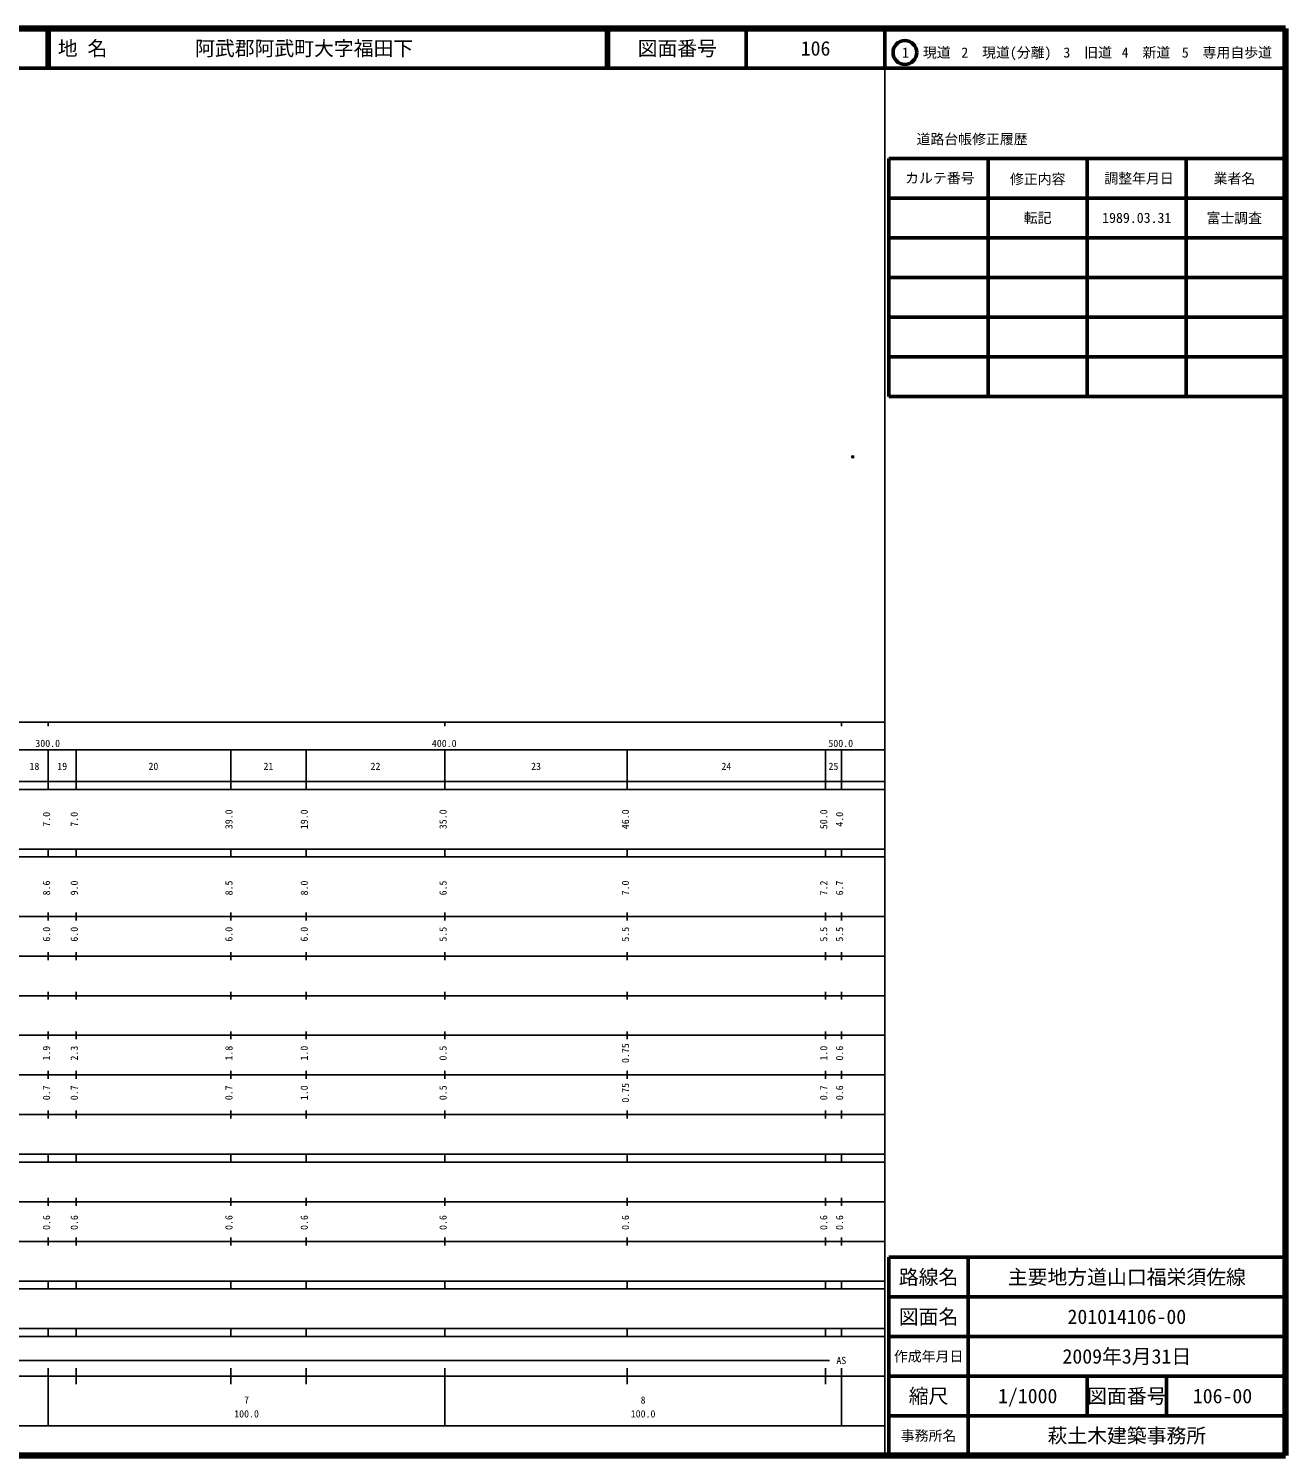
# Model space of a CAD drawing. Units: millimetres on the paper. Extents: x 40 to 680, y 20 to 380.
# Drawn here: x 363 to 680, y 20 to 380 of the extents above; entities that cross this region are included whole.
import ezdxf
from ezdxf.enums import TextEntityAlignment as Align

# ---------------------------------------------------------------- set-up
doc = ezdxf.new("R2010")
doc.units = ezdxf.units.MM
doc.header["$PDMODE"] = 32
doc.header["$PDSIZE"] = 0.5
doc.layers.add('M-OTRS', color=6, linetype='Continuous')
doc.layers.add('M-TTL-TXT', color=7, linetype='Continuous')
for name, color, linetype, lineweight in [('M-TTL', 2, 'Continuous', 140), ('M-TTL-BAND', 7, 'Continuous', 25), ('M-TTL-FRAM', 2, 'Continuous', 50), ('M-TTL-LINE', 7, 'Continuous', 50)]:
    doc.layers.add(name, color=color, linetype=linetype, lineweight=lineweight)
doc.styles.add('ＭＳ ゴシック', font='')
doc.styles.get('ＭＳ ゴシック').set_extended_font_data('MS Gothic')

msp = doc.modelspace()

# ---------------------------------------------------------------- linework, layer by layer
at = {"layer": 'M-OTRS'}
msp.add_point((570.859, 271.95), dxfattribs=at)
at = {"layer": 'M-TTL'}
for p, q in [((680, 380), (40, 380)), ((680, 20), (680, 380)), ((40, 20), (680, 20))]:
    msp.add_line(p, q, dxfattribs=at)
at = {"layer": 'M-TTL-BAND'}
for p, q in [((579, 20), (579, 370)), ((40, 205), (579, 205)), ((368, 205), (368, 204)), ((468, 205), (468, 204)), ((568, 205), (568, 204)), ((68, 198), (579, 198)), ((368, 188), (368, 198)), ((375, 188), (375, 198)), ((414, 188), (414, 198)), ((433, 188), (433, 198)), ((468, 188), (468, 198)), ((514, 188), (514, 198)), ((564, 188), (564, 198)), ((568, 188), (568, 198)), ((40, 190), (579, 190)), ((40, 188), (579, 188)), ((40, 173), (579, 173)), ((368, 171), (368, 173)), ((375, 171), (375, 173)), ((414, 171), (414, 173)), ((433, 171), (433, 173)), ((468, 171), (468, 173)), ((514, 171), (514, 173)), ((564, 171), (564, 173)), ((568, 171), (568, 173)), ((40, 171), (579, 171)), ((40, 156), (579, 156)), ((368, 155), (368, 157)), ((375, 155), (375, 157)), ((414, 155), (414, 157)), ((433, 155), (433, 157)), ((468, 155), (468, 157)), ((514, 155), (514, 157)), ((564, 155), (564, 157)), ((568, 155), (568, 157)), ((46, 146), (579, 146)), ((368, 145), (368, 147)), ((375, 145), (375, 147)), ((414, 145), (414, 147)), ((433, 145), (433, 147)), ((468, 145), (468, 147)), ((514, 145), (514, 147)), ((564, 145), (564, 147)), ((568, 145), (568, 147)), ((368, 135), (368, 137)), ((375, 135), (375, 137)), ((414, 135), (414, 137)), ((433, 135), (433, 137)), ((468, 135), (468, 137)), ((514, 135), (514, 137)), ((564, 135), (564, 137)), ((568, 135), (568, 137)), ((52, 136), (579, 136)), ((46, 126), (579, 126)), ((368, 125), (368, 127)), ((375, 125), (375, 127)), ((414, 125), (414, 127)), ((433, 125), (433, 127)), ((468, 125), (468, 127)), ((514, 125), (514, 127)), ((564, 125), (564, 127)), ((568, 125), (568, 127)), ((52, 116), (579, 116)), ((368, 115), (368, 117)), ((375, 115), (375, 117)), ((414, 115), (414, 117)), ((433, 115), (433, 117)), ((468, 115), (468, 117)), ((514, 115), (514, 117)), ((564, 115), (564, 117)), ((568, 115), (568, 117)), ((46, 106), (579, 106)), ((368, 105), (368, 107)), ((375, 105), (375, 107)), ((414, 105), (414, 107)), ((433, 105), (433, 107)), ((468, 105), (468, 107)), ((514, 105), (514, 107)), ((564, 105), (564, 107)), ((568, 105), (568, 107)), ((40, 96), (579, 96)), ((40, 94), (579, 94)), ((368, 94), (368, 96)), ((375, 94), (375, 96)), ((414, 94), (414, 96)), ((433, 94), (433, 96)), ((468, 94), (468, 96)), ((514, 94), (514, 96)), ((564, 94), (564, 96)), ((568, 94), (568, 96)), ((49, 84), (579, 84)), ((368, 83), (368, 85)), ((375, 83), (375, 85)), ((414, 83), (414, 85)), ((433, 83), (433, 85)), ((468, 83), (468, 85)), ((514, 83), (514, 85)), ((564, 83), (564, 85)), ((568, 83), (568, 85)), ((40, 74), (579, 74)), ((368, 73), (368, 75)), ((375, 73), (375, 75)), ((414, 73), (414, 75)), ((433, 73), (433, 75)), ((468, 73), (468, 75)), ((514, 73), (514, 75)), ((564, 73), (564, 75)), ((568, 73), (568, 75)), ((40, 64), (579, 64)), ((40, 62), (579, 62)), ((368, 62), (368, 64)), ((375, 62), (375, 64)), ((414, 62), (414, 64)), ((433, 62), (433, 64)), ((468, 62), (468, 64)), ((514, 62), (514, 64)), ((564, 62), (564, 64)), ((568, 62), (568, 64)), ((40, 52), (579, 52)), ((368, 50), (368, 52)), ((375, 50), (375, 52)), ((414, 50), (414, 52)), ((433, 50), (433, 52)), ((468, 50), (468, 52)), ((514, 50), (514, 52)), ((564, 50), (564, 52)), ((568, 50), (568, 52)), ((40, 50), (579, 50)), ((71, 44), (565, 44)), ((40, 40), (579, 40)), ((368, 27.5), (368, 42)), ((375, 38), (375, 42)), ((414, 38), (414, 42)), ((433, 38), (433, 42)), ((468, 27.5), (468, 42)), ((514, 38), (514, 42)), ((564, 38), (564, 42)), ((568, 27.5), (568, 42)), ((68, 27.5), (579, 27.5))]:
    msp.add_line(p, q, dxfattribs=at)
at = {"layer": 'M-TTL-FRAM'}
for p, q in [((580, 347.197), (580, 287.197)), ((580, 347.197), (680, 347.197)), ((580, 287.197), (680, 287.197)), ((680, 70), (580, 70)), ((580, 70), (580, 20))]:
    msp.add_line(p, q, dxfattribs=at)
at = {"layer": 'M-TTL-LINE'}
for p, q in [((367.75, 380), (367.75, 370)), ((368.25, 380), (368.25, 370)), ((508.747, 380), (508.747, 370)), ((509.247, 380), (509.247, 370)), ((543.997, 380), (543.997, 370)), ((579, 380), (579, 370)), ((40, 370), (680, 370)), ((605, 347.197), (605, 287.197)), ((630, 347.197), (630, 287.197)), ((655, 347.197), (655, 287.197)), ((580, 337.197), (680, 337.197)), ((580, 327.197), (680, 327.197)), ((580, 317.197), (680, 317.197)), ((580, 307.197), (680, 307.197)), ((580, 297.197), (680, 297.197)), ((600, 70), (600, 20)), ((680, 60), (580, 60)), ((680, 50), (580, 50)), ((680, 40), (580, 40)), ((630, 40), (630, 30)), ((650, 40), (650, 30)), ((680, 30), (580, 30))]:
    msp.add_line(p, q, dxfattribs=at)
msp.add_circle((584.031, 373.958), 3, dxfattribs=at)

# ---------------------------------------------------------------- texts
at = {"layer": 'M-TTL-BAND', "style": 'ＭＳ ゴシック'}
for s, p in [('300.0', (367.844, 198.195)), ('400.0', (467.844, 198.195)), ('500.0', (567.844, 198.195)), ('18', (364.5, 192.405)), ('19', (371.5, 192.405)), ('20', (394.5, 192.405)), ('21', (423.5, 192.405)), ('22', (450.5, 192.405)), ('23', (491, 192.405)), ('24', (539, 192.405)), ('25', (566, 192.405)), ('AS', (568, 42.5)), ('7', (418, 32.523)), ('8', (518, 32.523)), ('100.0', (418, 29.033)), ('100.0', (518, 29.033))]:
    msp.add_text(s, height=1.833, dxfattribs=at).set_placement(p, align=Align.BOTTOM_CENTER)
for s, p in [('7.0', (369, 180.5)), ('7.0', (376, 180.5)), ('39.0', (415, 180.5)), ('19.0', (434, 180.5)), ('35.0', (469, 180.5)), ('46.0', (515, 180.5)), ('50.0', (565, 180.5)), ('4.0', (569, 180.5)), ('8.6', (369, 163.174)), ('9.0', (376, 163.174)), ('8.5', (415, 163.174)), ('8.0', (434, 163.174)), ('6.5', (469, 163.174)), ('7.0', (515, 163.174)), ('7.2', (565, 163.174)), ('6.7', (569, 163.174)), ('6.0', (369, 151.5)), ('6.0', (376, 151.5)), ('6.0', (415, 151.5)), ('6.0', (434, 151.5)), ('5.5', (469, 151.5)), ('5.5', (515, 151.5)), ('5.5', (565, 151.5)), ('5.5', (569, 151.5)), ('1.9', (369, 121.5)), ('2.3', (376, 121.5)), ('1.8', (415, 121.5)), ('1.0', (434, 121.5)), ('0.5', (469, 121.5)), ('0.75', (515, 121.5)), ('1.0', (565, 121.5)), ('0.6', (569, 121.5)), ('0.7', (369, 111.5)), ('0.7', (376, 111.5)), ('0.7', (415, 111.5)), ('1.0', (434, 111.5)), ('0.5', (469, 111.5)), ('0.75', (515, 111.5)), ('0.7', (565, 111.5)), ('0.6', (569, 111.5)), ('0.6', (369, 78.764)), ('0.6', (376, 78.764)), ('0.6', (415, 78.764)), ('0.6', (434, 78.764)), ('0.6', (469, 78.764)), ('0.6', (515, 78.764)), ('0.6', (565, 78.764)), ('0.6', (569, 78.764))]:
    msp.add_text(s, height=1.833, rotation=90, dxfattribs=at).set_placement(p, align=Align.BOTTOM_CENTER)
at = {"layer": 'M-TTL-TXT', "style": 'ＭＳ ゴシック'}
for s, p in [('地 名', (370.38, 375)), ('阿武郡阿武町大字福田下', (405.024, 375))]:
    msp.add_text(s, height=3.666, dxfattribs=at).set_placement(p, align=Align.MIDDLE_LEFT)
for s, height, p in [('図面番号', 3.666, (526.622, 375)), ('106', 3.666, (561.497, 375)), ('1\u3000現道', 2.566, (589.448, 373.958)), ('2\u3000現道(分離)', 2.566, (609.619, 373.958)), ('3\u3000旧道', 2.566, (630.121, 373.958)), ('4\u3000新道', 2.566, (644.824, 373.958)), ('5\u3000専用自歩道', 2.566, (665.228, 373.958)), ('道路台帳修正履歴', 2.566, (600.968, 352.113)), ('カルテ番号', 2.566, (592.839, 342.277)), ('修正内容', 2.566, (617.509, 342.023)), ('調整年月日', 2.566, (643.089, 342.197)), ('業者名', 2.566, (667.134, 342.197)), ('転記', 2.566, (617.5, 332.245)), ('1989.03.31', 2.566, (642.5, 332.245)), ('富士調査', 2.566, (667.077, 332.189)), ('路線名', 3.666, (590, 65)), ('路線名', 3.666, (590, 65)), ('主要地方道山口福栄須佐線', 3.666, (640, 65)), ('図面名', 3.666, (590, 55)), ('図面名', 3.666, (590, 55)), ('201014106-00', 3.666, (640, 55)), ('2009年3月31日', 3.666, (640, 45)), ('作成年月日', 2.566, (590, 45)), ('作成年月日', 2.566, (590, 45)), ('縮尺', 3.666, (590, 35)), ('縮尺', 3.666, (590, 35)), ('1/1000', 3.666, (615, 35)), ('図面番号', 3.666, (640, 35)), ('図面番号', 3.666, (640, 35)), ('106-00', 3.666, (664.125, 35)), ('事務所名', 2.566, (590, 25)), ('事務所名', 2.566, (590, 25)), ('萩土木建築事務所', 3.666, (640, 25))]:
    msp.add_text(s, height=height, dxfattribs=at).set_placement(p, align=Align.MIDDLE_CENTER)

doc.saveas('drawing.dxf')
